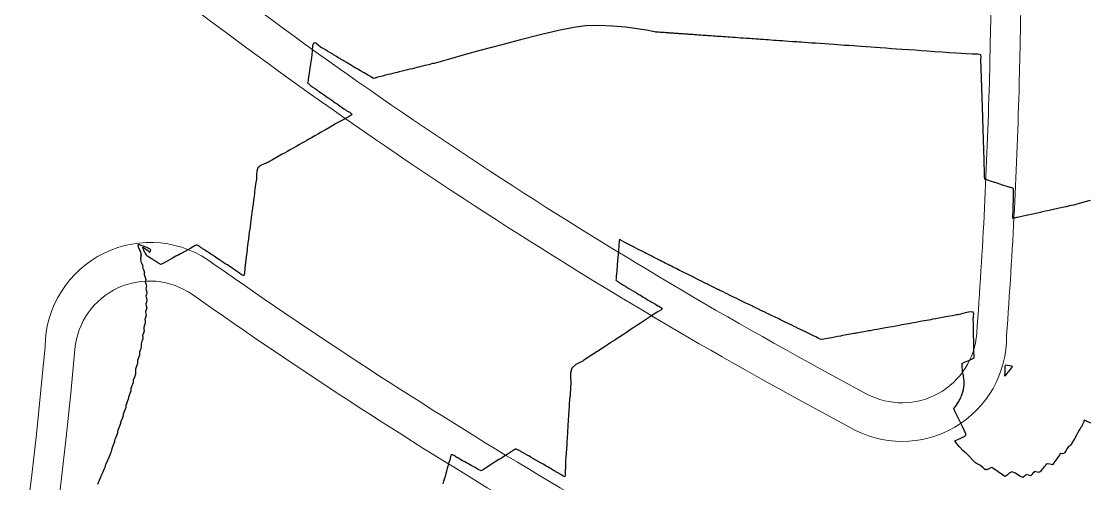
# Model space of a CAD drawing. Header units: millimetres. Extents: x 340454 to 342791, y 6993867 to 6995092.
# Drawn here: x 341896.4 to 341967.9, y 6994518.2 to 6994549.1 of the extents above; entities that cross this region are included whole.
import ezdxf

# ---------------------------------------------------------------- set-up
doc = ezdxf.new("R2010")
doc.units = ezdxf.units.MM
doc.header["$LTSCALE"] = 10
for name, color, linetype in [('T-HM-CURVA_INTERMEDIARIA', 45, 'Continuous'), ('URB-Calçadas', 2, 'Continuous'), ('URB-Quadras', 3, 'Continuous')]:
    doc.layers.add(name, color=color, linetype=linetype)

msp = doc.modelspace()

# ---------------------------------------------------------------- linework, layer by layer
at = {"layer": 'T-HM-CURVA_INTERMEDIARIA', "color": 45, "linetype": 'Continuous', "lineweight": -3, "flags": 128}
for points, elevation in [([(341967.887, 6994537.098), (341967.473, 6994537.001), (341967.088, 6994536.885), (341966.78, 6994536.798), (341966.507, 6994536.738), (341966.291, 6994536.691), (341966.018, 6994536.631), (341965.736, 6994536.569), (341965.428, 6994536.501), (341965.137, 6994536.437), (341964.908, 6994536.387), (341964.711, 6994536.343), (341964.554, 6994536.308), (341964.357, 6994536.265), (341964.048, 6994536.198), (341963.608, 6994536.101), (341963.212, 6994536.015), (341963.036, 6994535.976), (341962.956, 6994535.959), (341962.835, 6994535.931), (341962.718, 6994535.907), (341962.721, 6994535.97), (341962.726, 6994536.147), (341962.733, 6994536.342), (341962.735, 6994536.415), (341962.737, 6994536.489), (341962.74, 6994536.587), (341962.745, 6994536.714), (341962.75, 6994536.871), (341962.753, 6994536.986), (341962.755, 6994537.036), (341962.756, 6994537.086), (341962.761, 6994537.235), (341962.766, 6994537.383), (341962.767, 6994537.434), (341962.768, 6994537.484), (341962.769, 6994537.578), (341962.769, 6994537.636), (341962.769, 6994537.691), (341962.766, 6994537.772), (341962.762, 6994537.837), (341962.755, 6994537.891), (341962.693, 6994537.928), (341962.643, 6994537.944), (341962.586, 6994537.962), (341962.533, 6994537.979), (341962.48, 6994537.995), (341962.343, 6994538.039), (341962.034, 6994538.138), (341961.666, 6994538.255), (341961.291, 6994538.374), (341960.973, 6994538.475), (341960.838, 6994538.518), (341960.836, 6994538.568), (341960.834, 6994538.644), (341960.829, 6994538.819), (341960.823, 6994539.029), (341960.817, 6994539.239), (341960.812, 6994539.416), (341960.809, 6994539.495), (341960.807, 6994539.565), (341960.801, 6994539.76), (341960.795, 6994539.961), (341960.794, 6994540.012), (341960.792, 6994540.063), (341960.787, 6994540.243), (341960.781, 6994540.43), (341960.779, 6994540.495), (341960.777, 6994540.561), (341960.772, 6994540.727), (341960.767, 6994540.901), (341960.764, 6994540.98), (341960.762, 6994541.059), (341960.757, 6994541.212), (341960.752, 6994541.373), (341960.749, 6994541.465), (341960.746, 6994541.557), (341960.742, 6994541.697), (341960.737, 6994541.847), (341960.734, 6994541.951), (341960.731, 6994542.055), (341960.727, 6994542.184), (341960.722, 6994542.322), (341960.718, 6994542.438), (341960.715, 6994542.553), (341960.711, 6994542.672), (341960.707, 6994542.798), (341960.703, 6994542.93), (341960.699, 6994543.051), (341960.695, 6994543.163), (341960.691, 6994543.276), (341960.687, 6994543.4), (341960.682, 6994543.549), (341960.677, 6994543.719), (341960.672, 6994543.853), (341960.669, 6994543.95), (341960.666, 6994544.047), (341960.66, 6994544.221), (341960.654, 6994544.384), (341960.652, 6994544.464), (341960.649, 6994544.545), (341960.643, 6994544.735), (341960.636, 6994544.916), (341960.634, 6994544.979), (341960.632, 6994545.042), (341960.625, 6994545.249), (341960.618, 6994545.448), (341960.615, 6994545.54), (341960.611, 6994545.659), (341960.604, 6994545.867), (341960.6, 6994545.981), (341960.598, 6994546.038), (341960.594, 6994546.134), (341960.587, 6994546.333), (341960.581, 6994546.515), (341960.599, 6994546.695), (341960.57, 6994546.829), (341960.384, 6994546.872), (341960.027, 6994546.882), (341959.599, 6994546.898), (341959.292, 6994546.919), (341958.905, 6994546.947), (341958.462, 6994546.978), (341957.99, 6994547.011), (341957.512, 6994547.045), (341957, 6994547.081), (341956.587, 6994547.11), (341956.195, 6994547.137), (341955.745, 6994547.169), (341955.306, 6994547.2), (341954.953, 6994547.225), (341954.617, 6994547.248), (341954.228, 6994547.276), (341953.848, 6994547.303), (341953.543, 6994547.324), (341953.252, 6994547.345), (341952.912, 6994547.368), (341952.58, 6994547.392), (341952.314, 6994547.411), (341952.059, 6994547.428), (341951.761, 6994547.45), (341951.468, 6994547.47), (341951.233, 6994547.487), (341951.008, 6994547.502), (341950.743, 6994547.521), (341950.41, 6994547.545), (341950.144, 6994547.563), (341949.839, 6994547.585), (341949.52, 6994547.607), (341949.262, 6994547.625), (341949.029, 6994547.642), (341948.794, 6994547.658), (341948.598, 6994547.672), (341948.508, 6994547.678), (341948.456, 6994547.682), (341948.405, 6994547.686), (341948.283, 6994547.694), (341948.019, 6994547.713), (341947.723, 6994547.734), (341947.497, 6994547.75), (341947.316, 6994547.762), (341947.105, 6994547.777), (341946.899, 6994547.792), (341946.734, 6994547.803), (341946.542, 6994547.817), (341946.353, 6994547.83), (341946.202, 6994547.841), (341946.026, 6994547.853), (341945.853, 6994547.865), (341945.715, 6994547.875), (341945.553, 6994547.887), (341945.393, 6994547.898), (341945.266, 6994547.907), (341945.116, 6994547.917), (341944.909, 6994547.932), (341944.712, 6994547.946), (341944.521, 6994547.959), (341944.338, 6994547.972), (341944.159, 6994547.985), (341943.99, 6994547.997), (341943.821, 6994548.008), (341943.665, 6994548.019), (341943.508, 6994548.03), (341943.362, 6994548.041), (341943.215, 6994548.051), (341943.078, 6994548.061), (341942.94, 6994548.07), (341942.811, 6994548.08), (341942.682, 6994548.089), (341942.561, 6994548.097), (341942.439, 6994548.106), (341942.325, 6994548.114), (341942.21, 6994548.122), (341942.102, 6994548.129), (341941.994, 6994548.137), (341941.891, 6994548.144), (341941.79, 6994548.151), (341941.692, 6994548.158), (341941.596, 6994548.165), (341941.503, 6994548.172), (341941.412, 6994548.178), (341941.324, 6994548.184), (341941.237, 6994548.19), (341941.154, 6994548.196), (341941.071, 6994548.202), (341940.991, 6994548.208), (341940.913, 6994548.213), (341940.837, 6994548.219), (341940.762, 6994548.224), (341940.69, 6994548.229), (341940.618, 6994548.234), (341940.549, 6994548.239), (341940.481, 6994548.244), (341940.415, 6994548.248), (341940.415, 6994548.248), (341940.406, 6994548.249), (341940.381, 6994548.251), (341940.334, 6994548.254), (341940.286, 6994548.257), (341940.224, 6994548.262), (341940.163, 6994548.266), (341940.103, 6994548.27), (341940.045, 6994548.274), (341939.988, 6994548.278), (341939.932, 6994548.282), (341939.877, 6994548.286), (341939.823, 6994548.29), (341939.77, 6994548.294), (341939.718, 6994548.297), (341939.668, 6994548.301), (341939.618, 6994548.304), (341939.521, 6994548.311), (341939.428, 6994548.318), (341939.339, 6994548.324), (341939.252, 6994548.33), (341939.169, 6994548.336), (341939.089, 6994548.342), (341939.012, 6994548.348), (341938.938, 6994548.355), (341938.866, 6994548.361), (341938.796, 6994548.367), (341938.644, 6994548.398), (341938.229, 6994548.475), (341937.606, 6994548.576), (341936.831, 6994548.678), (341935.96, 6994548.759), (341935.047, 6994548.797), (341934.149, 6994548.769), (341933.379, 6994548.662), (341932.344, 6994548.455), (341931.126, 6994548.173), (341929.805, 6994547.844), (341928.464, 6994547.492), (341927.182, 6994547.146), (341926.041, 6994546.83), (341925.123, 6994546.571), (341924.507, 6994546.395), (341924.276, 6994546.328), (341924.186, 6994546.306), (341924.103, 6994546.286), (341924.027, 6994546.267), (341923.951, 6994546.248), (341923.861, 6994546.226), (341923.754, 6994546.199), (341923.65, 6994546.174), (341923.54, 6994546.147), (341923.414, 6994546.115), (341923.266, 6994546.079), (341923.138, 6994546.047), (341923.01, 6994546.015), (341922.876, 6994545.982), (341922.729, 6994545.946), (341922.583, 6994545.91), (341922.42, 6994545.87), (341922.257, 6994545.829), (341922.079, 6994545.785), (341921.895, 6994545.74), (341921.699, 6994545.691), (341921.556, 6994545.656), (341921.431, 6994545.625), (341921.274, 6994545.586), (341921.114, 6994545.547), (341920.972, 6994545.512), (341920.796, 6994545.468), (341920.584, 6994545.416), (341920.394, 6994545.369), (341920.253, 6994545.334), (341920.097, 6994545.286), (341919.974, 6994545.265), (341919.874, 6994545.313), (341919.778, 6994545.38), (341919.646, 6994545.458), (341919.46, 6994545.567), (341919.356, 6994545.628), (341919.303, 6994545.659), (341919.25, 6994545.69), (341919.103, 6994545.777), (341918.935, 6994545.876), (341918.852, 6994545.926), (341918.768, 6994545.975), (341918.653, 6994546.043), (341918.514, 6994546.125), (341918.398, 6994546.194), (341918.293, 6994546.256), (341918.193, 6994546.315), (341918.094, 6994546.374), (341917.949, 6994546.46), (341917.824, 6994546.535), (341917.749, 6994546.58), (341917.674, 6994546.624), (341917.511, 6994546.722), (341917.361, 6994546.811), (341917.307, 6994546.843), (341917.254, 6994546.875), (341917.074, 6994546.983), (341916.902, 6994547.085), (341916.834, 6994547.126), (341916.769, 6994547.165), (341916.623, 6994547.253), (341916.448, 6994547.358), (341916.281, 6994547.487), (341916.129, 6994547.607), (341915.997, 6994547.63), (341915.914, 6994547.433), (341915.88, 6994547.098), (341915.861, 6994546.838), (341915.835, 6994546.669), (341915.81, 6994546.499), (341915.789, 6994546.362), (341915.769, 6994546.228), (341915.744, 6994546.061), (341915.71, 6994545.838), (341915.675, 6994545.597), (341915.645, 6994545.394), (341915.608, 6994545.146), (341915.59, 6994545.02), (341915.568, 6994544.968), (341915.611, 6994544.925), (341915.651, 6994544.892), (341915.704, 6994544.849), (341915.773, 6994544.796), (341915.83, 6994544.753), (341915.89, 6994544.709), (341915.933, 6994544.677), (341915.972, 6994544.649), (341916.027, 6994544.609), (341916.096, 6994544.56), (341916.163, 6994544.512), (341916.209, 6994544.479), (341916.267, 6994544.438), (341916.346, 6994544.384), (341916.447, 6994544.313), (341916.613, 6994544.199), (341916.8, 6994544.069), (341916.913, 6994543.991), (341916.965, 6994543.955), (341917.017, 6994543.919), (341917.126, 6994543.844), (341917.255, 6994543.755), (341917.338, 6994543.697), (341917.421, 6994543.64), (341917.543, 6994543.556), (341917.663, 6994543.474), (341917.744, 6994543.417), (341917.826, 6994543.361), (341918.005, 6994543.238), (341918.158, 6994543.133), (341918.232, 6994543.083), (341918.399, 6994543.004), (341918.558, 6994542.86), (341918.361, 6994542.705), (341917.994, 6994542.514), (341917.778, 6994542.41), (341917.706, 6994542.369), (341917.635, 6994542.328), (341917.438, 6994542.215), (341917.079, 6994542.008), (341916.808, 6994541.852), (341916.647, 6994541.761), (341916.486, 6994541.67), (341916.301, 6994541.564), (341916.066, 6994541.43), (341915.835, 6994541.297), (341915.665, 6994541.199), (341915.53, 6994541.122), (341915.36, 6994541.024), (341915.185, 6994540.926), (341915.042, 6994540.845), (341914.861, 6994540.744), (341914.616, 6994540.606), (341914.367, 6994540.466), (341914.181, 6994540.362), (341914.034, 6994540.277), (341913.886, 6994540.193), (341913.609, 6994540.038), (341913.229, 6994539.825), (341913.026, 6994539.711), (341912.963, 6994539.675), (341912.908, 6994539.644), (341912.821, 6994539.594), (341912.702, 6994539.557), (341912.464, 6994539.454), (341912.256, 6994539.279), (341912.175, 6994539.066), (341912.168, 6994538.83), (341912.153, 6994538.539), (341912.105, 6994538.187), (341912.06, 6994537.863), (341912.034, 6994537.675), (341912.018, 6994537.551), (341912.002, 6994537.426), (341911.983, 6994537.282), (341911.958, 6994537.086), (341911.929, 6994536.872), (341911.89, 6994536.587), (341911.853, 6994536.313), (341911.828, 6994536.118), (341911.808, 6994535.964), (341911.783, 6994535.769), (341911.755, 6994535.555), (341911.731, 6994535.375), (341911.707, 6994535.199), (341911.679, 6994534.99), (341911.651, 6994534.781), (341911.62, 6994534.539), (341911.586, 6994534.266), (341911.563, 6994534.083), (341911.545, 6994533.949), (341911.527, 6994533.815), (341911.505, 6994533.635), (341911.467, 6994533.332), (341911.422, 6994532.967), (341911.388, 6994532.574), (341911.361, 6994532.232), (341911.31, 6994532.068), (341911.14, 6994532.149), (341911.021, 6994532.259), (341910.968, 6994532.294), (341910.822, 6994532.39), (341910.663, 6994532.496), (341910.604, 6994532.535), (341910.545, 6994532.574), (341910.436, 6994532.646), (341910.305, 6994532.734), (341910.213, 6994532.795), (341910.121, 6994532.856), (341909.983, 6994532.948), (341909.855, 6994533.033), (341909.776, 6994533.086), (341909.698, 6994533.138), (341909.588, 6994533.211), (341909.425, 6994533.32), (341909.338, 6994533.379), (341909.275, 6994533.421), (341909.232, 6994533.449), (341909.114, 6994533.529), (341908.996, 6994533.608), (341908.954, 6994533.635), (341908.908, 6994533.666), (341908.852, 6994533.703), (341908.778, 6994533.752), (341908.713, 6994533.795), (341908.659, 6994533.83), (341908.607, 6994533.863), (341908.557, 6994533.896), (341908.511, 6994533.925), (341908.469, 6994533.952), (341908.425, 6994533.979), (341908.369, 6994534.014), (341908.323, 6994534.042), (341908.278, 6994534.069), (341908.233, 6994534.094), (341908.17, 6994534.128), (341908.119, 6994534.128), (341908.001, 6994534.057), (341907.766, 6994533.918), (341907.58, 6994533.815), (341907.368, 6994533.699), (341907.171, 6994533.593), (341907.03, 6994533.516), (341906.918, 6994533.456), (341906.777, 6994533.379), (341906.553, 6994533.258), (341906.229, 6994533.082), (341905.937, 6994532.924), (341905.809, 6994532.855), (341905.755, 6994532.826), (341905.697, 6994532.863), (341905.567, 6994532.945), (341905.431, 6994533.032), (341905.38, 6994533.064), (341905.336, 6994533.092), (341905.288, 6994533.123), (341905.202, 6994533.178), (341905.082, 6994533.254), (341904.978, 6994533.32), (341904.904, 6994533.367), (341904.829, 6994533.415), (341904.748, 6994533.557), (341904.612, 6994533.819), (341904.558, 6994533.977), (341904.671, 6994533.929), (341904.798, 6994533.831), (341904.905, 6994533.754), (341904.975, 6994533.7), (341905.031, 6994533.646), (341905.072, 6994533.731), (341905.109, 6994533.818), (341905.052, 6994533.849), (341904.995, 6994533.876), (341904.914, 6994533.916), (341904.786, 6994533.975), (341904.664, 6994534.021), (341904.512, 6994534.072), (341904.346, 6994534.133), (341904.231, 6994534.14), (341904.254, 6994533.998), (341904.314, 6994533.861), (341904.35, 6994533.777), (341904.379, 6994533.713), (341904.404, 6994533.649), (341904.425, 6994533.581), (341904.439, 6994533.51), (341904.442, 6994533.454), (341904.438, 6994533.383), (341904.428, 6994533.32), (341904.415, 6994533.26), (341904.4, 6994533.202), (341904.431, 6994533.141), (341904.415, 6994533.079), (341904.48, 6994532.934), (341904.547, 6994532.788), (341904.572, 6994532.725), (341904.548, 6994532.634), (341904.603, 6994532.492), (341904.66, 6994532.354), (341904.68, 6994532.292), (341904.663, 6994532.238), (341904.647, 6994532.173), (341904.704, 6994532.017), (341904.761, 6994531.852), (341904.739, 6994531.775), (341904.716, 6994531.699), (341904.764, 6994531.55), (341904.812, 6994531.391), (341904.785, 6994531.301), (341904.758, 6994531.212), (341904.798, 6994531.07), (341904.838, 6994530.918), (341904.806, 6994530.816), (341904.774, 6994530.713), (341904.807, 6994530.578), (341904.84, 6994530.432), (341904.804, 6994530.318), (341904.767, 6994530.204), (341904.795, 6994530.076), (341904.821, 6994529.937), (341904.781, 6994529.81), (341904.739, 6994529.686), (341904.761, 6994529.558), (341904.783, 6994529.431), (341904.737, 6994529.291), (341904.692, 6994529.158), (341904.709, 6994529.038), (341904.726, 6994528.917), (341904.676, 6994528.767), (341904.626, 6994528.623), (341904.64, 6994528.509), (341904.653, 6994528.394), (341904.599, 6994528.235), (341904.545, 6994528.081), (341904.555, 6994527.973), (341904.565, 6994527.864), (341904.507, 6994527.697), (341904.448, 6994527.533), (341904.454, 6994527.428), (341904.46, 6994527.323), (341904.397, 6994527.146), (341904.335, 6994526.974), (341904.338, 6994526.875), (341904.341, 6994526.775), (341904.275, 6994526.59), (341904.209, 6994526.409), (341904.21, 6994526.316), (341904.211, 6994526.223), (341904.142, 6994526.03), (341904.072, 6994525.841), (341904.069, 6994525.751), (341904.072, 6994525.665), (341904.074, 6994525.584), (341904.071, 6994525.503), (341903.996, 6994525.302), (341903.922, 6994525.104), (341903.921, 6994525.028), (341903.919, 6994524.952), (341903.878, 6994524.837), (341903.806, 6994524.651), (341903.765, 6994524.539), (341903.762, 6994524.468), (341903.76, 6994524.396), (341903.717, 6994524.28), (341903.642, 6994524.086), (341903.599, 6994523.971), (341903.596, 6994523.905), (341903.593, 6994523.838), (341903.549, 6994523.719), (341903.471, 6994523.518), (341903.427, 6994523.401), (341903.423, 6994523.338), (341903.42, 6994523.276), (341903.374, 6994523.154), (341903.294, 6994522.947), (341903.249, 6994522.827), (341903.244, 6994522.769), (341903.24, 6994522.711), (341903.194, 6994522.587), (341903.111, 6994522.374), (341903.064, 6994522.252), (341903.06, 6994522.198), (341903.055, 6994522.144), (341903.008, 6994522.018), (341902.922, 6994521.799), (341902.875, 6994521.674), (341902.87, 6994521.624), (341902.866, 6994521.574), (341902.817, 6994521.447), (341902.73, 6994521.222), (341902.681, 6994521.095), (341902.672, 6994521.003), (341902.622, 6994520.873), (341902.533, 6994520.643), (341902.483, 6994520.515), (341902.474, 6994520.43), (341902.443, 6994520.345), (341902.371, 6994520.157), (341902.282, 6994519.933), (341902.181, 6994519.698), (341902.088, 6994519.488), (341902.046, 6994519.394), (341902.036, 6994519.319), (341901.973, 6994519.174), (341901.857, 6994518.911), (341901.795, 6994518.768), (341901.785, 6994518.702), (341901.744, 6994518.609), (341901.65, 6994518.395), (341901.537, 6994518.139)], 713), ([(341967.926, 6994522.224), (341967.85, 6994522.261), (341967.687, 6994522.344), (341967.513, 6994522.419), (341967.473, 6994522.353), (341967.44, 6994522.269), (341967.376, 6994522.132), (341967.306, 6994521.99), (341967.252, 6994521.913), (341967.198, 6994521.836), (341967.151, 6994521.751), (341967.072, 6994521.604), (341966.982, 6994521.436), (341966.85, 6994521.191), (341966.779, 6994521.062), (341966.717, 6994520.988), (341966.676, 6994520.915), (341966.635, 6994520.841), (341966.578, 6994520.759), (341966.538, 6994520.708), (341966.489, 6994520.693), (341966.436, 6994520.674), (341966.354, 6994520.544), (341966.254, 6994520.379), (341966.201, 6994520.274), (341966.137, 6994520.191), (341966.013, 6994520.186), (341965.911, 6994520.196), (341965.871, 6994520.146), (341965.834, 6994520.088), (341965.759, 6994519.985), (341965.64, 6994519.819), (341965.528, 6994519.665), (341965.459, 6994519.57), (341965.418, 6994519.505), (341965.373, 6994519.451), (341965.188, 6994519.482), (341965.004, 6994519.515), (341964.953, 6994519.464), (341964.913, 6994519.411), (341964.854, 6994519.343), (341964.798, 6994519.278), (341964.742, 6994519.213), (341964.686, 6994519.149), (341964.634, 6994519.089), (341964.582, 6994519.03), (341964.53, 6994518.97), (341964.491, 6994518.924), (341964.336, 6994518.959), (341964.166, 6994518.989), (341964.114, 6994518.942), (341964.064, 6994518.885), (341963.997, 6994518.799), (341963.897, 6994518.715), (341963.767, 6994518.753), (341963.611, 6994518.788), (341963.498, 6994518.692), (341963.388, 6994518.605), (341963.188, 6994518.697), (341962.886, 6994518.879), (341962.656, 6994518.973), (341962.474, 6994518.887), (341962.358, 6994518.783), (341962.271, 6994518.716), (341962.184, 6994518.672), (341962.029, 6994518.766), (341961.732, 6994518.973), (341961.444, 6994519.179), (341961.312, 6994519.273), (341961.258, 6994519.248), (341961.17, 6994519.207), (341961.074, 6994519.162), (341961.02, 6994519.136), (341960.975, 6994519.116), (341960.937, 6994519.15), (341960.872, 6994519.12), (341960.728, 6994519.254), (341960.556, 6994519.406), (341960.467, 6994519.445), (341960.378, 6994519.481), (341960.296, 6994519.528), (341960.218, 6994519.581), (341960.055, 6994519.75), (341959.785, 6994520.037), (341959.631, 6994520.2), (341959.565, 6994520.239), (341959.5, 6994520.279), (341959.386, 6994520.402), (341959.158, 6994520.655), (341958.937, 6994520.913), (341958.841, 6994521.047), (341958.939, 6994521.102), (341959.051, 6994521.137), (341959.129, 6994521.17), (341959.192, 6994521.197), (341959.27, 6994521.238), (341959.343, 6994521.276), (341959.415, 6994521.314), (341959.49, 6994521.356), (341959.538, 6994521.391), (341959.576, 6994521.424), (341959.573, 6994521.506), (341959.546, 6994521.576), (341959.522, 6994521.627), (341959.496, 6994521.687), (341959.463, 6994521.765), (341959.348, 6994522), (341959.108, 6994522.491), (341958.87, 6994522.982), (341958.764, 6994523.215), (341958.808, 6994523.271), (341958.862, 6994523.325), (341958.944, 6994523.434), (341959.016, 6994523.532), (341959.061, 6994523.6), (341959.105, 6994523.672), (341959.142, 6994523.737), (341959.176, 6994523.799), (341959.204, 6994523.857), (341959.234, 6994523.922), (341959.269, 6994523.999), (341959.293, 6994524.06), (341959.316, 6994524.121), (341959.338, 6994524.183), (341959.359, 6994524.247), (341959.38, 6994524.323), (341959.396, 6994524.387), (341959.413, 6994524.455), (341959.428, 6994524.542), (341959.441, 6994524.617), (341959.449, 6994524.678), (341959.458, 6994524.752), (341959.461, 6994524.839), (341959.463, 6994524.914), (341959.466, 6994525.002), (341959.46, 6994525.086), (341959.453, 6994525.168), (341959.448, 6994525.244), (341959.432, 6994525.328), (341959.416, 6994525.41), (341959.404, 6994525.477), (341959.379, 6994525.558), (341959.353, 6994525.64), (341959.349, 6994525.71), (341959.345, 6994525.793), (341959.336, 6994525.968), (341959.327, 6994526.14), (341959.323, 6994526.209), (341959.494, 6994526.292), (341959.813, 6994526.444), (341959.998, 6994526.532), (341960.071, 6994526.566), (341960.127, 6994526.594), (341960.125, 6994526.662), (341960.123, 6994526.766), (341960.12, 6994526.922), (341960.118, 6994527.047), (341960.116, 6994527.16), (341960.114, 6994527.266), (341960.112, 6994527.371), (341960.109, 6994527.523), (341960.106, 6994527.659), (341960.104, 6994527.74), (341960.103, 6994527.822), (341960.099, 6994527.996), (341960.096, 6994528.157), (341960.095, 6994528.216), (341960.093, 6994528.276), (341960.089, 6994528.47), (341960.085, 6994528.655), (341960.084, 6994528.733), (341960.081, 6994528.876), (341960.075, 6994529.153), (341960.095, 6994529.345), (341960.116, 6994529.523), (341960.064, 6994529.651), (341959.866, 6994529.663), (341959.535, 6994529.599), (341959.215, 6994529.516), (341959.053, 6994529.472), (341958.958, 6994529.455), (341958.864, 6994529.438), (341958.684, 6994529.405), (341958.347, 6994529.344), (341958.012, 6994529.283), (341957.767, 6994529.238), (341957.567, 6994529.202), (341957.382, 6994529.169), (341957.229, 6994529.141), (341957.108, 6994529.119), (341956.956, 6994529.091), (341956.788, 6994529.061), (341956.628, 6994529.032), (341956.431, 6994528.996), (341956.228, 6994528.959), (341956.059, 6994528.929), (341955.886, 6994528.897), (341955.724, 6994528.868), (341955.593, 6994528.844), (341955.458, 6994528.819), (341955.289, 6994528.789), (341955.121, 6994528.758), (341954.906, 6994528.719), (341954.646, 6994528.672), (341954.467, 6994528.64), (341954.333, 6994528.615), (341954.199, 6994528.591), (341953.975, 6994528.55), (341953.652, 6994528.492), (341953.46, 6994528.457), (341953.361, 6994528.439), (341953.269, 6994528.422), (341953.18, 6994528.406), (341953.092, 6994528.39), (341952.871, 6994528.35), (341952.503, 6994528.283), (341952.299, 6994528.246), (341952.239, 6994528.235), (341952.183, 6994528.225), (341952.086, 6994528.208), (341951.867, 6994528.168), (341951.472, 6994528.096), (341951.258, 6994528.057), (341951.202, 6994528.047), (341951.004, 6994528.011), (341950.609, 6994527.939), (341950.3, 6994527.883), (341950.081, 6994527.832), (341949.915, 6994527.813), (341949.786, 6994527.863), (341949.661, 6994527.936), (341949.546, 6994527.992), (341949.396, 6994528.065), (341949.222, 6994528.149), (341949.075, 6994528.22), (341948.959, 6994528.277), (341948.811, 6994528.348), (341948.661, 6994528.421), (341948.535, 6994528.482), (341948.377, 6994528.558), (341948.222, 6994528.633), (341948.099, 6994528.693), (341947.943, 6994528.768), (341947.788, 6994528.843), (341947.665, 6994528.903), (341947.51, 6994528.978), (341947.312, 6994529.073), (341947.147, 6994529.153), (341947.076, 6994529.187), (341947.026, 6994529.211), (341946.835, 6994529.304), (341946.642, 6994529.396), (341946.587, 6994529.423), (341946.398, 6994529.514), (341946.209, 6994529.606), (341946.147, 6994529.635), (341945.993, 6994529.71), (341945.839, 6994529.784), (341945.783, 6994529.811), (341945.72, 6994529.842), (341945.532, 6994529.932), (341945.343, 6994530.024), (341945.268, 6994530.06), (341945.09, 6994530.146), (341944.911, 6994530.233), (341944.828, 6994530.273), (341944.655, 6994530.357), (341944.48, 6994530.443), (341944.435, 6994530.465), (341944.389, 6994530.487), (341944.22, 6994530.569), (341944.049, 6994530.653), (341944, 6994530.677), (341943.95, 6994530.701), (341943.786, 6994530.781), (341943.62, 6994530.863), (341943.566, 6994530.889), (341943.512, 6994530.916), (341943.352, 6994530.994), (341943.191, 6994531.074), (341943.132, 6994531.102), (341943.073, 6994531.131), (341942.919, 6994531.207), (341942.763, 6994531.284), (341942.699, 6994531.316), (341942.635, 6994531.347), (341942.487, 6994531.421), (341942.335, 6994531.496), (341942.266, 6994531.53), (341942.197, 6994531.564), (341942.055, 6994531.634), (341941.909, 6994531.707), (341941.834, 6994531.744), (341941.759, 6994531.781), (341941.624, 6994531.849), (341941.484, 6994531.918), (341941.403, 6994531.959), (341941.322, 6994531.999), (341941.193, 6994532.063), (341941.06, 6994532.13), (341940.972, 6994532.174), (341940.885, 6994532.217), (341940.764, 6994532.278), (341940.637, 6994532.341), (341940.543, 6994532.389), (341940.448, 6994532.436), (341940.335, 6994532.493), (341940.216, 6994532.553), (341940.114, 6994532.605), (341940.011, 6994532.656), (341939.906, 6994532.709), (341939.796, 6994532.765), (341939.681, 6994532.822), (341939.575, 6994532.876), (341939.476, 6994532.926), (341939.378, 6994532.976), (341939.254, 6994533.039), (341939.138, 6994533.097), (341939.05, 6994533.142), (341938.962, 6994533.187), (341938.828, 6994533.255), (341938.702, 6994533.318), (341938.625, 6994533.358), (341938.547, 6994533.398), (341938.403, 6994533.471), (341938.267, 6994533.54), (341938.201, 6994533.574), (341938.135, 6994533.608), (341937.98, 6994533.687), (341937.831, 6994533.763), (341937.779, 6994533.79), (341937.726, 6994533.817), (341937.558, 6994533.903), (341937.396, 6994533.986), (341937.319, 6994534.026), (341937.138, 6994534.119), (341936.961, 6994534.21), (341936.916, 6994534.233), (341936.818, 6994534.284), (341936.635, 6994534.378), (341936.527, 6994534.434), (341936.469, 6994534.468), (341936.417, 6994534.491), (341936.405, 6994534.394), (341936.399, 6994534.293), (341936.392, 6994534.21), (341936.385, 6994534.124), (341936.375, 6994534.004), (341936.36, 6994533.833), (341936.332, 6994533.498), (341936.298, 6994533.096), (341936.27, 6994532.769), (341936.243, 6994532.44), (341936.222, 6994532.185), (341936.213, 6994532.077), (341936.206, 6994531.982), (341936.2, 6994531.914), (341936.195, 6994531.853), (341936.171, 6994531.808), (341936.213, 6994531.768), (341936.253, 6994531.738), (341936.294, 6994531.708), (341936.338, 6994531.678), (341936.392, 6994531.642), (341936.445, 6994531.607), (341936.511, 6994531.564), (341936.59, 6994531.514), (341936.659, 6994531.471), (341936.737, 6994531.422), (341936.819, 6994531.372), (341936.883, 6994531.333), (341936.942, 6994531.297), (341936.991, 6994531.267), (341937.06, 6994531.226), (341937.208, 6994531.137), (341937.363, 6994531.044), (341937.553, 6994530.93), (341937.662, 6994530.865), (341937.723, 6994530.828), (341937.784, 6994530.791), (341937.89, 6994530.728), (341938.018, 6994530.652), (341938.112, 6994530.595), (341938.206, 6994530.539), (341938.35, 6994530.453), (341938.479, 6994530.377), (341938.554, 6994530.332), (341938.629, 6994530.288), (341938.824, 6994530.172), (341938.996, 6994530.069), (341939.051, 6994530.037), (341939.176, 6994529.985), (341939.298, 6994529.891), (341939.179, 6994529.785), (341938.955, 6994529.648), (341938.829, 6994529.577), (341938.756, 6994529.528), (341938.708, 6994529.497), (341938.656, 6994529.463), (341938.493, 6994529.354), (341938.156, 6994529.13), (341937.824, 6994528.909), (341937.578, 6994528.745), (341937.377, 6994528.611), (341937.215, 6994528.503), (341937.053, 6994528.397), (341936.89, 6994528.291), (341936.755, 6994528.203), (341936.617, 6994528.113), (341936.447, 6994528.001), (341936.268, 6994527.883), (341936.11, 6994527.778), (341935.955, 6994527.675), (341935.826, 6994527.59), (341935.724, 6994527.522), (341935.594, 6994527.437), (341935.393, 6994527.305), (341935.171, 6994527.161), (341935.017, 6994527.061), (341934.9, 6994526.983), (341934.782, 6994526.906), (341934.564, 6994526.764), (341934.249, 6994526.56), (341934.078, 6994526.449), (341934.023, 6994526.412), (341933.967, 6994526.376), (341933.809, 6994526.314), (341933.503, 6994526.157), (341933.242, 6994525.907), (341933.149, 6994525.558), (341933.158, 6994525.215), (341933.179, 6994525.047), (341933.175, 6994524.98), (341933.171, 6994524.913), (341933.165, 6994524.83), (341933.159, 6994524.731), (341933.145, 6994524.536), (341933.119, 6994524.162), (341933.093, 6994523.793), (341933.073, 6994523.522), (341933.058, 6994523.302), (341933.044, 6994523.106), (341933.034, 6994522.951), (341933.027, 6994522.827), (341933.017, 6994522.672), (341933.005, 6994522.5), (341932.994, 6994522.337), (341932.98, 6994522.135), (341932.968, 6994521.935), (341932.957, 6994521.764), (341932.944, 6994521.55), (341932.927, 6994521.259), (341932.909, 6994520.964), (341932.896, 6994520.752), (341932.883, 6994520.565), (341932.874, 6994520.428), (341932.866, 6994520.309), (341932.858, 6994520.191), (341932.847, 6994519.992), (341932.826, 6994519.647), (341932.807, 6994519.305), (341932.801, 6994519.012), (341932.799, 6994518.768), (341932.768, 6994518.65), (341932.657, 6994518.69), (341932.511, 6994518.796), (341932.313, 6994518.91), (341932.177, 6994518.987), (341932.123, 6994519.018), (341932.069, 6994519.049), (341931.948, 6994519.119), (341931.805, 6994519.201), (341931.716, 6994519.252), (341931.628, 6994519.302), (341931.534, 6994519.356), (341931.432, 6994519.415), (341931.322, 6994519.479), (341931.188, 6994519.556), (341930.981, 6994519.675), (341930.834, 6994519.76), (341930.788, 6994519.786), (341930.747, 6994519.81), (341930.687, 6994519.845), (341930.522, 6994519.94), (341930.359, 6994520.035), (341930.307, 6994520.065), (341930.265, 6994520.089), (341930.216, 6994520.118), (341930.156, 6994520.151), (341930.098, 6994520.185), (341930.053, 6994520.21), (341930.008, 6994520.235), (341929.939, 6994520.274), (341929.864, 6994520.315), (341929.806, 6994520.347), (341929.754, 6994520.375), (341929.675, 6994520.416), (341929.612, 6994520.449), (341929.53, 6994520.488), (341929.479, 6994520.509), (341929.436, 6994520.474), (341929.386, 6994520.441), (341929.323, 6994520.399), (341929.18, 6994520.308), (341928.91, 6994520.137), (341928.687, 6994519.996), (341928.529, 6994519.896), (341928.371, 6994519.797), (341928.118, 6994519.637), (341927.786, 6994519.428), (341927.594, 6994519.307), (341927.506, 6994519.251), (341927.418, 6994519.196), (341927.314, 6994519.11), (341927.176, 6994519.044), (341926.976, 6994519.133), (341926.84, 6994519.228), (341926.768, 6994519.268), (341926.679, 6994519.316), (341926.511, 6994519.408), (341926.391, 6994519.474), (341926.297, 6994519.526), (341926.203, 6994519.577), (341926.091, 6994519.639), (341925.942, 6994519.721), (341925.746, 6994519.829), (341925.611, 6994519.904), (341925.552, 6994519.936), (341925.494, 6994519.968), (341925.371, 6994520.068), (341925.196, 6994520.133), (341925.121, 6994519.997), (341925.075, 6994519.762), (341925.025, 6994519.6), (341924.973, 6994519.425), (341924.912, 6994519.213), (341924.858, 6994519.017), (341924.818, 6994518.86), (341924.768, 6994518.673), (341924.714, 6994518.493), (341924.67, 6994518.35), (341924.62, 6994518.169)], 714)]:
    msp.add_lwpolyline(points, dxfattribs=dict(at, elevation=elevation))
at = {"layer": 'T-HM-CURVA_INTERMEDIARIA', "color": 45, "linetype": 'Continuous', "lineweight": -3, "elevation": 713, "flags": 128}
msp.add_lwpolyline([(341962.688, 6994526.022), (341962.682, 6994526.024), (341962.639, 6994526.031), (341962.522, 6994526.05), (341962.339, 6994526.077), (341962.213, 6994526.092), (341962.193, 6994526.003), (341962.188, 6994525.874), (341962.183, 6994525.724), (341962.18, 6994525.625), (341962.177, 6994525.552), (341962.176, 6994525.495), (341962.172, 6994525.436), (341962.168, 6994525.38), (341962.223, 6994525.419), (341962.283, 6994525.465), (341962.34, 6994525.543), (341962.416, 6994525.643), (341962.552, 6994525.82), (341962.629, 6994525.923), (341962.664, 6994525.975), (341962.688, 6994526.022)], close=True, dxfattribs=at)
at = {"layer": 'URB-Calçadas', "lineweight": 0}
msp.add_lwpolyline([(341855.722, 6994793.533, 0.040243), (341827.214, 6994612.041, 0.374062), (341831.04, 6994604.709, -0.06762), (341882.483, 6994571.801, 0.623397), (341889.068, 6994574.67, -0.020769), (341896.826, 6994663.947, -2.171006), (341908.618, 6994669.224, 0.02498), (341899.609, 6994562.94, 0.240837), (341904.437, 6994552.633, 0.042745), (341951.796, 6994521.968, 0.583941), (341962.301, 6994528.078, 0.011372), (341963.148, 6994544.94, -0.040951), (341979.664, 6994708.317, -2.033074), (341989.108, 6994698.718, 0.039016), (341974.145, 6994544.683, -0.017692), (341972.451, 6994517.698, 0.385816), (341976.453, 6994510.124, 0.039668), (342026.046, 6994493.296, 0.497561), (342034.832, 6994499.697, 0.024473), (342038.129, 6994543.226, -0.044523), (342055.858, 6994707.42)], format="xyb", dxfattribs=at)
msp.add_lwpolyline([(341827.146, 6994357.511, 0.674455), (341829.743, 6994350.432), (341886.536, 6994344.823, 0.027308), (341894.942, 6994344.783, 0.314642), (341900.382, 6994348.375, 0.109349), (341958.834, 6994497.792, 0.387106), (341955.234, 6994505.6, -0.038911), (341909.32, 6994532.857, 0.617633), (341898.03, 6994527.356, -0.153932)], format="xyb", close=True, dxfattribs=at)
at = {"layer": 'URB-Quadras', "color": 252, "lineweight": 0}
for points in [[(341977.689, 6994708.638, 0.040938), (341961.149, 6994544.986, -0.011366), (341960.307, 6994528.224, -0.542112), (341952.97, 6994524.174, -0.043231), (341905.467, 6994554.999, -0.240415), (341901.62, 6994563.236, -0.024861), (341910.581, 6994668.813, 1.963873)], [(341829.989, 6994352.92, -0.607091), (341828.669, 6994356.214, 0.15394), (341900.022, 6994527.177, -0.57716), (341907.881, 6994530.813, 0.038911), (341954.128, 6994503.357, -0.328035), (341956.858, 6994498.1, -0.109349), (341898.721, 6994349.489, -0.236826), (341894.818, 6994347.28, -0.027145), (341886.733, 6994347.315), (341829.989, 6994352.92)]]:
    msp.add_lwpolyline(points, format="xyb", dxfattribs=at)

doc.saveas('drawing.dxf')
